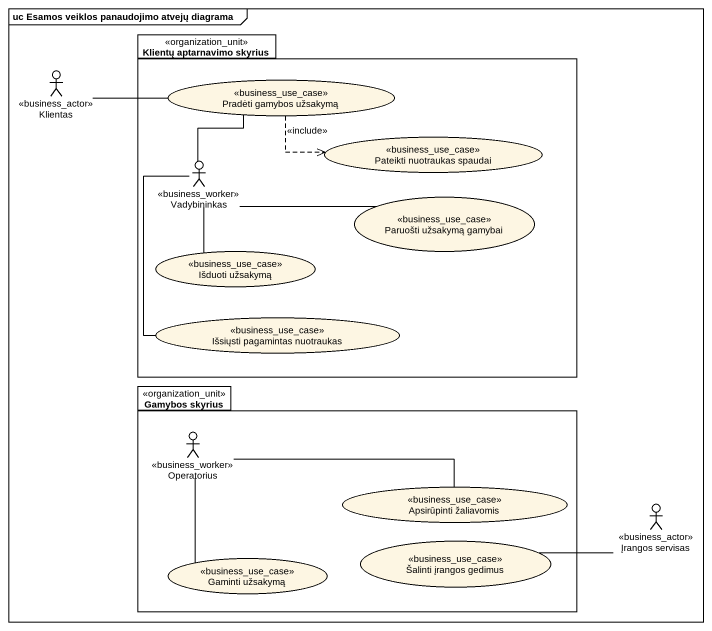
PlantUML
@startuml
mainframe uc Esamos veiklos panaudojimo atvejų diagrama
actor Klientas <<business_actor>>
package "Klientų aptarnavimo skyrius" as Klientų_aptarnavimo_skyrius <<organization_unit>> {
  usecase "Pradėti gamybos užsakymą" as Pradėti_gamybos_užsakymą <<business_use_case>>
  usecase "Pateikti nuotraukas spaudai" as Pateikti_nuotraukas_spaudai <<business_use_case>>
  actor Vadybininkas <<business_worker>>
  usecase "Paruošti užsakymą gamybai" as Paruošti_užsakymą_gamybai <<business_use_case>>
  usecase "Išduoti užsakymą" as Išduoti_užsakymą <<business_use_case>>
  usecase "Išsiųsti pagamintas nuotraukas" as Išsiųsti_pagamintas <<business_use_case>>
}
package "Gamybos skyrius" as Gamybos_skyrius <<organization_unit>> {
  actor Operatorius <<business_worker>>
  usecase "Apsirūpinti žaliavomis" as Apsirūpinti_žaliavomis <<business_use_case>>
  usecase "Gaminti užsakymą" as Gaminti_užsakymą <<business_use_case>>
  usecase "Šalinti įrangos gedimus" as Šalinti_įrangos_gedimus <<business_use_case>>
}
actor "Įrangos servisas" as Įrangos_servisas <<business_actor>>
Klientas -right- Pradėti_gamybos_užsakymą
Pradėti_gamybos_užsakymą .right.> Pateikti_nuotraukas_spaudai : <<include>>
Pradėti_gamybos_užsakymą -- Vadybininkas
Vadybininkas -right- Paruošti_užsakymą_gamybai
Vadybininkas -- Išduoti_užsakymą
Vadybininkas -- Išsiųsti_pagamintas
Operatorius -right- Apsirūpinti_žaliavomis
Operatorius -- Gaminti_užsakymą
Įrangos_servisas -left- Šalinti_įrangos_gedimus
@enduml
